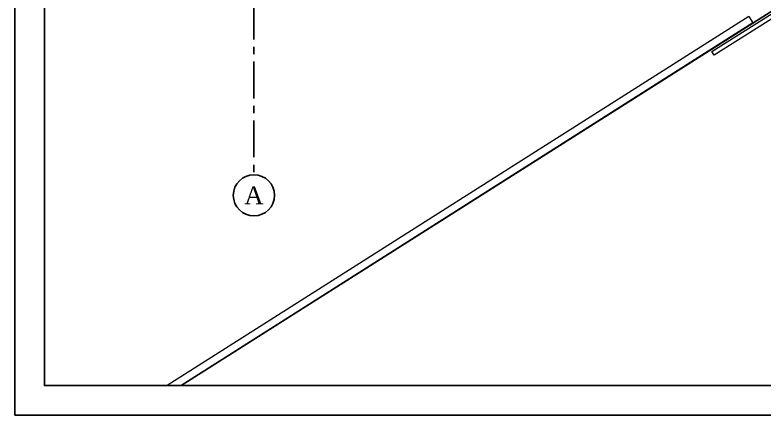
# Model space of a CAD drawing. Header units: millimetres. Extents: x 933584 to 974011, y 4545988 to 4553664.
# Drawn here: x 946302 to 946810, y 4549855 to 4550127 of the extents above; entities that cross this region are included whole.
import ezdxf
from ezdxf.enums import TextEntityAlignment as Align

# ---------------------------------------------------------------- set-up
doc = ezdxf.new("R2010")
doc.units = ezdxf.units.MM
doc.linetypes.add('CENTER', pattern=[2, 1.25, -0.25, 0.25, -0.25])
doc.layers.get('0').update_dxf_attribs({"color": 255})
for name, color, linetype in [('0-CSX-CXS_20', 14, 'CENTER'), ('0-DMS-50', 143, 'Continuous'), ('0-LNS-SLN', 6, 'Continuous'), ('0-TXT-XBX_20', 3, 'Continuous')]:
    doc.layers.add(name, color=color, linetype=linetype)
doc.layers.add('SFP CAM', color=8, linetype='Continuous', lineweight=9)
doc.styles.get("Standard").update_dxf_attribs({"font": 'times.ttf'})

# ---------------------------------------------------------------- blocks, each defined once
blk = doc.blocks.new('aksno_20')
at = {"layer": '0-TXT-XBX_20'}
blk.add_circle((0, 0), 7, dxfattribs=at)
blk.add_attdef('AKSNO', text='', height=6).set_placement((0, 0), align=Align.MIDDLE_CENTER)
blk = doc.blocks.new('ZVBXZDVB')
at = {"layer": '0-CSX-CXS_20', "ltscale": 20}
blk.add_lwpolyline([(933863.85, 4552835.4), (933863.85, 4551518.59)], dxfattribs=at)
at = {"layer": '0-TXT-XBX_20'}
ref = blk.add_blockref('aksno_20', (933863.85, 4551504.59), dxfattribs=dict(at, xscale=2, yscale=2, zscale=2))
ref.add_attrib('AKSNO', 'A', dxfattribs={"color": 7, "height": 12}).set_placement((933863.85, 4551504.59), align=Align.MIDDLE_CENTER)
blk = doc.blocks.new('XCVBXCVBXZ-flatten-1')
at = {"layer": 'SFP CAM', "color": 252}
for p, q in [((934200.19, 4553125.93), (933804.98, 4552875.4)), ((934200.19, 4553125.93), (934202.87, 4553121.71)), ((934202.87, 4553121.71), (933814.32, 4552875.4))]:
    blk.add_line(p, q, dxfattribs=at)
blk.add_lwpolyline([(934261.03, 4553153.25), (934176.57, 4553099.71), (934174.97, 4553102.24), (934259.43, 4553155.78)], close=True, dxfattribs=at)

msp = doc.modelspace()

# ---------------------------------------------------------------- linework, layer by layer
at = {"color": 0}
for points in [[(946301.5, 4551355.4), (948401.5, 4551355.4), (948401.5, 4549855.4), (946301.5, 4549855.4)], [(946321.5, 4551335.4), (948381.5, 4551335.4), (948381.5, 4549875.4), (946321.5, 4549875.4)]]:
    msp.add_lwpolyline(points, close=True, dxfattribs=at)
at = {"layer": '0-DMS-50'}
msp.add_lwpolyline([(947287.85, 4550634.25), (947287.85, 4550542.25), (947288.85, 4550542.25), (947288.85, 4550536.25), (947287.84, 4550536.25), (947287.85, 4550292.61), (947288.85, 4550292.61), (947288.85, 4550286.61), (947287.85, 4550286.61), (947287.85, 4550288.61), (947285.85, 4550288.61), (947285.85, 4550281.61), (947293.85, 4550281.61), (947293.85, 4550184.96), (947046.51, 4550276.16), (946414.32, 4549875.4), (947773.84, 4549875.4)], dxfattribs=at)

# ---------------------------------------------------------------- block references
msp.add_blockref('XCVBXCVBXZ-flatten-1', (12600, -3000))
at = {"layer": '0-LNS-SLN'}
msp.add_blockref('ZVBXZDVB', (12600, -1500), dxfattribs=at)

doc.saveas('drawing.dxf')
